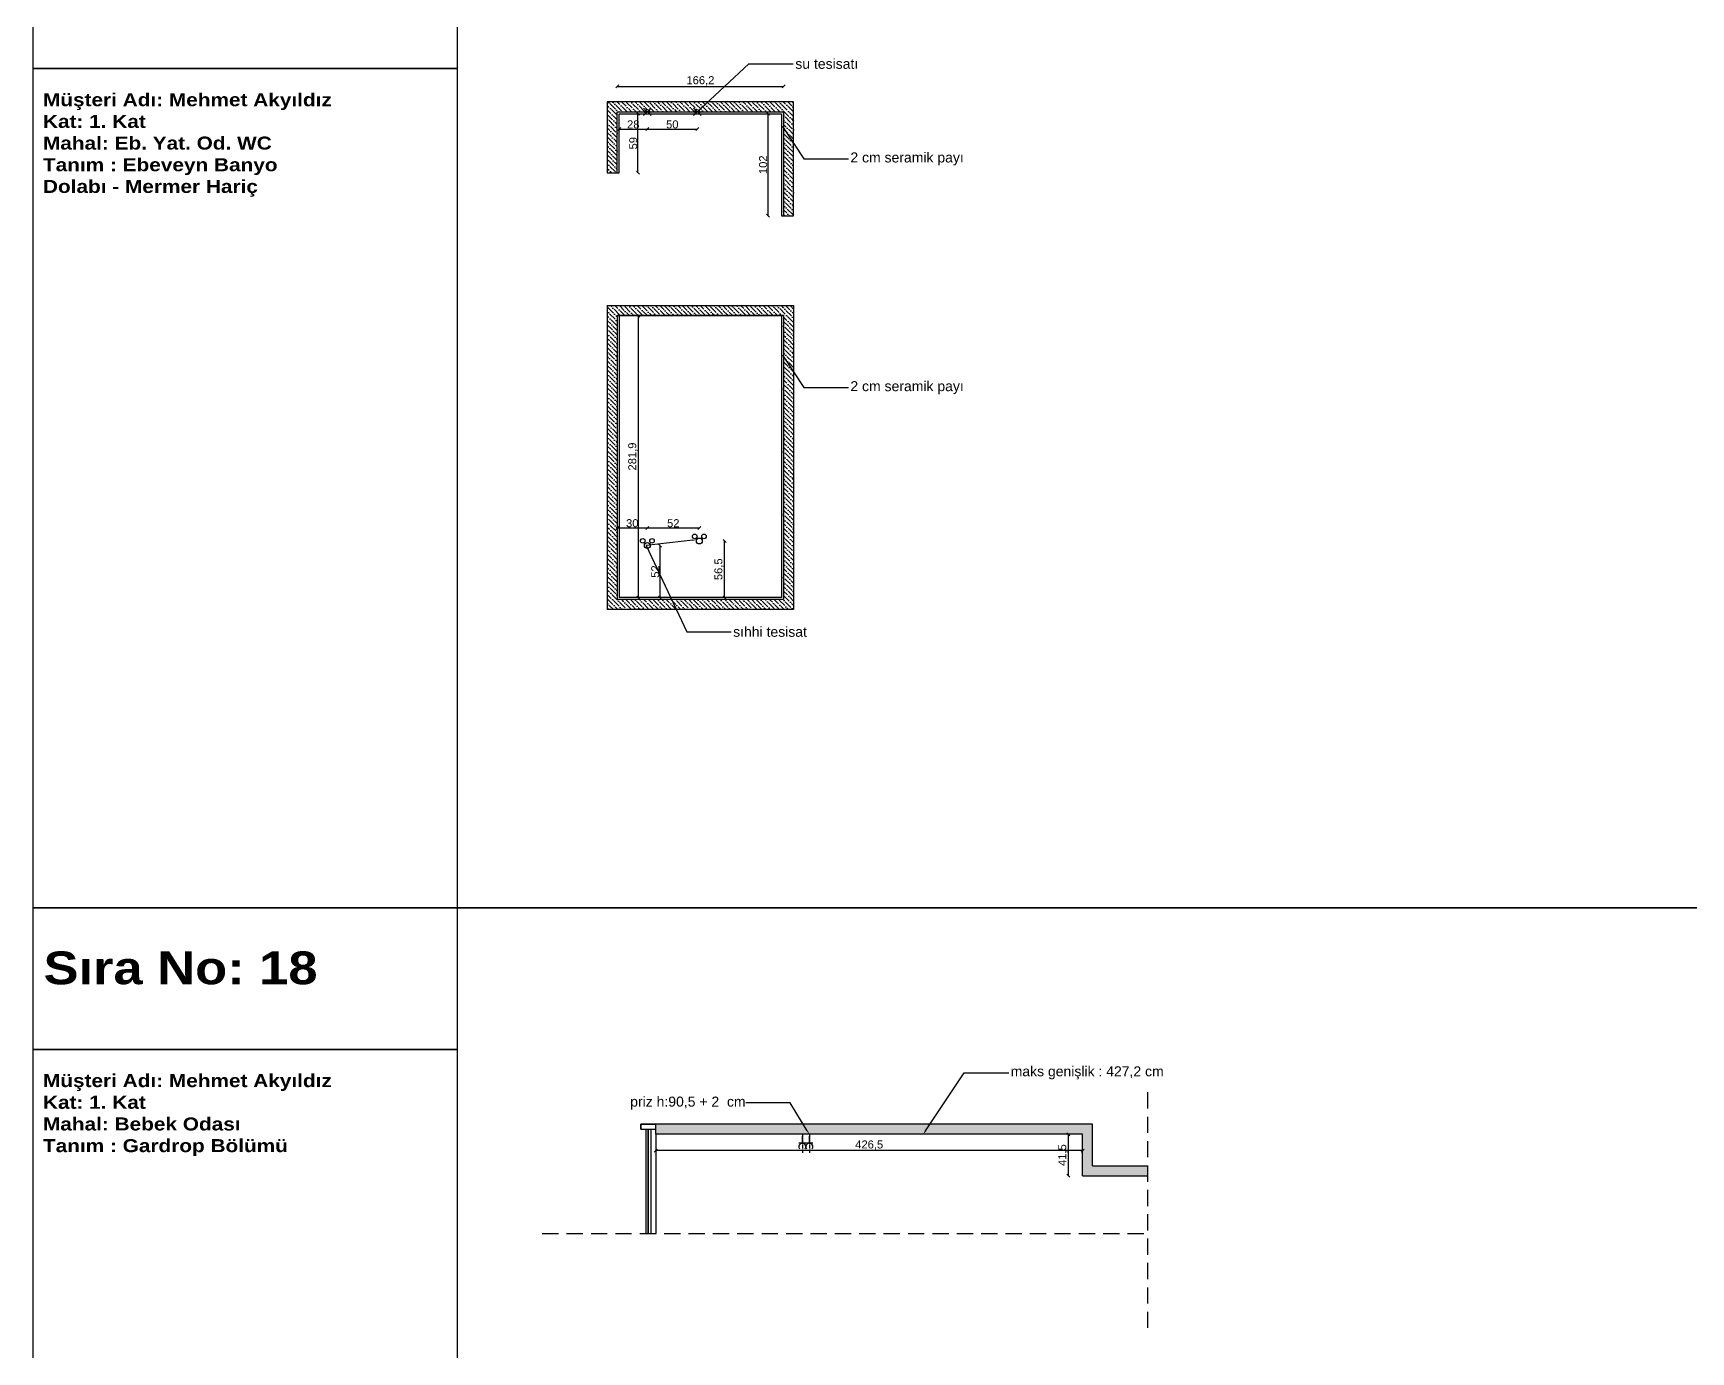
# Model space of a CAD drawing. Header units: millimetres. Extents: x -1860 to 15304, y 307 to 22353.
# Drawn here: x 3092 to 4749, y 8689 to 10008 of the extents above; entities that cross this region are included whole.
import ezdxf
from ezdxf import colors
from ezdxf.entities.mleader import LeaderData, LeaderLine
from ezdxf.math import Vec2, Vec3

# ---------------------------------------------------------------- set-up
doc = ezdxf.new("R2010")
doc.units = ezdxf.units.MM
doc.linetypes.add('( Hidden )', pattern=[0.375, 0.25, -0.125])
doc.linetypes.add('CENTER', pattern=[50.8, 31.75, -6.35, 6.35, -6.35])
for name, color, linetype in [('0_Toner_Axis', 8, 'CENTER'), ('5_Toner_Electrical', 133, 'Continuous'), ('frame', 43, 'Continuous'), ('glass', 1, 'Continuous'), ('perde', 90, 'Continuous'), ('prizler elektrik', 2, 'Continuous'), ('symbol', 8, 'Continuous')]:
    doc.layers.add(name, color=color, linetype=linetype)
doc.layers.add('çerçeve', color=40, linetype='Continuous', lineweight=40)
doc.styles.get("Standard").update_dxf_attribs({"font": 'arial.ttf'})
doc.dimstyles.new('ISO-25', dxfattribs={"dimtxt": 8, "dimasz": 3, "dimexe": 1.25, "dimexo": 0.625, "dimtad": 1, "dimtxsty": 'Standard', "dimblk": 'OBLIQUE', "dimcen": 2.5, "dimse1": 1, "dimse2": 1, "dimadec": 0, "dimazin": 0, "dimtfac": 1, "dimtmove": 0, "dimatfit": 3, "dimldrblk": 'OBLIQUE', "dimfxl": 1, "dimarcsym": 0})

# ---------------------------------------------------------------- blocks, each defined once
blk = doc.blocks.new('_Oblique')
at = {"color": 0, "linetype": 'ByBlock', "lineweight": -2}
blk.add_line((-0.5, -0.5), (0.5, 0.5), dxfattribs=at)
blk = doc.blocks.new('*D325')
at = {"color": 0, "lineweight": -2, "transparency": 16777216}
blk.add_line((3676, 9954.5), (3842.2, 9954.5), dxfattribs=at)
at = {"layer": 'Defpoints', "color": 0, "transparency": 16777216}
for p in [(3842.2, 9954.5), (3676, 9929.1), (3842.2, 9929.1)]:
    blk.add_point(p, dxfattribs=at)
at = {"color": 0, "lineweight": -2, "transparency": 16777216, "xscale": 3, "yscale": 3, "zscale": 3, "rotation": 180}
blk.add_blockref('_Oblique', (3676, 9954.5), dxfattribs=at)
at = {"color": 0, "lineweight": -2, "transparency": 16777216, "xscale": 3, "yscale": 3, "zscale": 3}
blk.add_blockref('_Oblique', (3842.2, 9954.5), dxfattribs=at)
at = {"color": 0, "transparency": 16777216, "insert": (3759.1, 9959.9), "char_height": 8, "attachment_point": 5}
blk.add_mtext('166,2', dxfattribs=at)
blk = doc.blocks.new('zgvfdvd')
at = {"layer": 'prizler elektrik', "lineweight": 30}
for p, q in [((22208.3, -7204.6), (22213.3, -7209.6)), ((22213.3, -7204.6), (22208.3, -7209.6))]:
    blk.add_line(p, q, dxfattribs=at)
blk.add_circle((22210.8, -7207.1), 1.5, dxfattribs=at)
blk = doc.blocks.new('*D326')
at = {"color": 0, "lineweight": -2, "transparency": 16777216}
blk.add_line((3718.7, 9495.4), (3718.7, 9443.4), dxfattribs=at)
at = {"layer": 'Defpoints', "color": 0, "transparency": 16777216}
for p in [(3706, 9495.4), (3706, 9443.4), (3718.7, 9443.4)]:
    blk.add_point(p, dxfattribs=at)
at = {"color": 0, "lineweight": -2, "transparency": 16777216, "xscale": 3, "yscale": 3, "zscale": 3}
for p, rotation in [((3718.7, 9495.4), 90), ((3718.7, 9443.4), 270)]:
    blk.add_blockref('_Oblique', p, dxfattribs=dict(at, rotation=rotation))
at = {"color": 0, "transparency": 16777216, "insert": (3714, 9469.4), "char_height": 8, "attachment_point": 5, "rotation": 90}
blk.add_mtext('52', dxfattribs=at)
blk = doc.blocks.new('*D327')
at = {"color": 0, "lineweight": -2, "transparency": 16777216}
blk.add_line((3783.3, 9443.4), (3783.3, 9499.9), dxfattribs=at)
at = {"layer": 'Defpoints', "color": 0, "transparency": 16777216}
for p in [(3758, 9499.9), (3783.3, 9499.9), (3763.4, 9443.4)]:
    blk.add_point(p, dxfattribs=at)
at = {"color": 0, "lineweight": -2, "transparency": 16777216, "xscale": 3, "yscale": 3, "zscale": 3}
for p, rotation in [((3783.3, 9499.9), 90), ((3783.3, 9443.4), 270)]:
    blk.add_blockref('_Oblique', p, dxfattribs=dict(at, rotation=rotation))
at = {"color": 0, "transparency": 16777216, "insert": (3777.8, 9471.7), "char_height": 8, "attachment_point": 5, "rotation": 90}
blk.add_mtext('56,5', dxfattribs=at)
blk = doc.blocks.new('*D328')
at = {"color": 0, "lineweight": -2, "transparency": 16777216}
blk.add_line((3676, 9513), (3706, 9513), dxfattribs=at)
at = {"layer": 'Defpoints', "color": 0, "transparency": 16777216}
for p in [(3706, 9513), (3676, 9494.5), (3706, 9495.4)]:
    blk.add_point(p, dxfattribs=at)
at = {"color": 0, "lineweight": -2, "transparency": 16777216, "xscale": 3, "yscale": 3, "zscale": 3, "rotation": 180}
blk.add_blockref('_Oblique', (3676, 9513), dxfattribs=at)
at = {"color": 0, "lineweight": -2, "transparency": 16777216, "xscale": 3, "yscale": 3, "zscale": 3}
blk.add_blockref('_Oblique', (3706, 9513), dxfattribs=at)
at = {"color": 0, "transparency": 16777216, "insert": (3691, 9517.7), "char_height": 8, "attachment_point": 5}
blk.add_mtext('30', dxfattribs=at)
blk = doc.blocks.new('*D151')
at = {"color": 0, "lineweight": -2, "transparency": 16777216}
blk.add_line((3706, 9513), (3758, 9513), dxfattribs=at)
at = {"layer": 'Defpoints', "color": 0, "transparency": 16777216}
for p in [(3758, 9513), (3706, 9495.4), (3758, 9499.9)]:
    blk.add_point(p, dxfattribs=at)
at = {"color": 0, "lineweight": -2, "transparency": 16777216, "xscale": 3, "yscale": 3, "zscale": 3, "rotation": 180}
blk.add_blockref('_Oblique', (3706, 9513), dxfattribs=at)
at = {"color": 0, "lineweight": -2, "transparency": 16777216, "xscale": 3, "yscale": 3, "zscale": 3}
blk.add_blockref('_Oblique', (3758, 9513), dxfattribs=at)
at = {"color": 0, "transparency": 16777216, "insert": (3732, 9517.7), "char_height": 8, "attachment_point": 5}
blk.add_mtext('52', dxfattribs=at)
blk = doc.blocks.new('*D329')
at = {"color": 0, "lineweight": -2, "transparency": 16777216}
blk.add_line((3697.1, 9443.4), (3697.1, 9725.3), dxfattribs=at)
at = {"layer": 'Defpoints', "color": 0, "transparency": 16777216}
for p in [(3676, 9725.3), (3697.1, 9725.3), (3678, 9443.4)]:
    blk.add_point(p, dxfattribs=at)
at = {"color": 0, "lineweight": -2, "transparency": 16777216, "xscale": 3, "yscale": 3, "zscale": 3}
for p, rotation in [((3697.1, 9725.3), 90), ((3697.1, 9443.4), 270)]:
    blk.add_blockref('_Oblique', p, dxfattribs=dict(at, rotation=rotation))
at = {"color": 0, "transparency": 16777216, "insert": (3691.7, 9584.4), "char_height": 8, "attachment_point": 5, "rotation": 90}
blk.add_mtext('281,9', dxfattribs=at)
blk = doc.blocks.new('*D190')
at = {"color": 0, "lineweight": -2, "transparency": 16777216}
blk.add_line((3696.7, 9868.1), (3696.7, 9927.1), dxfattribs=at)
at = {"layer": 'Defpoints', "color": 0, "transparency": 16777216}
for p in [(3678, 9927.1), (3696.7, 9927.1), (3676, 9868.1)]:
    blk.add_point(p, dxfattribs=at)
at = {"color": 0, "lineweight": -2, "transparency": 16777216, "xscale": 3, "yscale": 3, "zscale": 3}
for p, rotation in [((3696.7, 9927.1), 90), ((3696.7, 9868.1), 270)]:
    blk.add_blockref('_Oblique', p, dxfattribs=dict(at, rotation=rotation))
at = {"color": 0, "transparency": 16777216, "insert": (3692, 9897.6), "char_height": 8, "attachment_point": 5, "rotation": 90}
blk.add_mtext('59', dxfattribs=at)
blk = doc.blocks.new('*D191')
at = {"color": 0, "lineweight": -2, "transparency": 16777216}
blk.add_line((3826.6, 9927.1), (3826.6, 9825.1), dxfattribs=at)
at = {"layer": 'Defpoints', "color": 0, "transparency": 16777216}
for p in [(3840.2, 9927.1), (3826.6, 9825.1), (3842.2, 9825.1)]:
    blk.add_point(p, dxfattribs=at)
at = {"color": 0, "lineweight": -2, "transparency": 16777216, "xscale": 3, "yscale": 3, "zscale": 3}
for p, rotation in [((3826.6, 9927.1), 90), ((3826.6, 9825.1), 270)]:
    blk.add_blockref('_Oblique', p, dxfattribs=dict(at, rotation=rotation))
at = {"color": 0, "transparency": 16777216, "insert": (3821.8, 9876.1), "char_height": 8, "attachment_point": 5, "rotation": 90}
blk.add_mtext('102', dxfattribs=at)
blk = doc.blocks.new('*D192')
at = {"color": 0, "lineweight": -2, "transparency": 16777216}
blk.add_line((3678, 9911.7), (3706, 9911.7), dxfattribs=at)
at = {"layer": 'Defpoints', "color": 0, "transparency": 16777216}
for p in [(3678, 9927.1), (3706, 9929.1), (3706, 9911.7)]:
    blk.add_point(p, dxfattribs=at)
at = {"color": 0, "lineweight": -2, "transparency": 16777216, "xscale": 3, "yscale": 3, "zscale": 3, "rotation": 180}
blk.add_blockref('_Oblique', (3678, 9911.7), dxfattribs=at)
at = {"color": 0, "lineweight": -2, "transparency": 16777216, "xscale": 3, "yscale": 3, "zscale": 3}
blk.add_blockref('_Oblique', (3706, 9911.7), dxfattribs=at)
at = {"color": 0, "transparency": 16777216, "insert": (3692, 9916.4), "char_height": 8, "attachment_point": 5}
blk.add_mtext('28', dxfattribs=at)
blk = doc.blocks.new('*D193')
at = {"color": 0, "lineweight": -2, "transparency": 16777216}
blk.add_line((3706, 9911.7), (3756, 9911.7), dxfattribs=at)
at = {"layer": 'Defpoints', "color": 0, "transparency": 16777216}
for p in [(3706, 9929.1), (3756, 9929.1), (3756, 9911.7)]:
    blk.add_point(p, dxfattribs=at)
at = {"color": 0, "lineweight": -2, "transparency": 16777216, "xscale": 3, "yscale": 3, "zscale": 3, "rotation": 180}
blk.add_blockref('_Oblique', (3706, 9911.7), dxfattribs=at)
at = {"color": 0, "lineweight": -2, "transparency": 16777216, "xscale": 3, "yscale": 3, "zscale": 3}
blk.add_blockref('_Oblique', (3756, 9911.7), dxfattribs=at)
at = {"color": 0, "transparency": 16777216, "insert": (3731, 9916.4), "char_height": 8, "attachment_point": 5}
blk.add_mtext('50', dxfattribs=at)
blk = doc.blocks.new('*D196')
at = {"color": 0, "lineweight": -2, "transparency": 16777216}
blk.add_line((4141, 8890.5), (3714.5, 8890.5), dxfattribs=at)
at = {"layer": 'Defpoints', "color": 0, "transparency": 16777216}
for p in [(3714.5, 8906.8), (4141, 8906.8), (3714.5, 8890.5)]:
    blk.add_point(p, dxfattribs=at)
at = {"color": 0, "lineweight": -2, "transparency": 16777216, "xscale": 3, "yscale": 3, "zscale": 3, "rotation": 180}
blk.add_blockref('_Oblique', (3714.5, 8890.5), dxfattribs=at)
at = {"color": 0, "lineweight": -2, "transparency": 16777216, "xscale": 3, "yscale": 3, "zscale": 3}
blk.add_blockref('_Oblique', (4141, 8890.5), dxfattribs=at)
at = {"color": 0, "transparency": 16777216, "insert": (3927.8, 8895.9), "char_height": 8, "attachment_point": 5}
blk.add_mtext('426,5', dxfattribs=at)
blk = doc.blocks.new('*D197')
at = {"color": 0, "lineweight": -2, "transparency": 16777216}
blk.add_line((4126.9, 8865.3), (4126.9, 8906.8), dxfattribs=at)
at = {"layer": 'Defpoints', "color": 0, "transparency": 16777216}
for p in [(4126.9, 8906.8), (4141, 8906.8), (4141, 8865.3)]:
    blk.add_point(p, dxfattribs=at)
at = {"color": 0, "lineweight": -2, "transparency": 16777216, "xscale": 3, "yscale": 3, "zscale": 3}
for p, rotation in [((4126.9, 8906.8), 90), ((4126.9, 8865.3), 270)]:
    blk.add_blockref('_Oblique', p, dxfattribs=dict(at, rotation=rotation))
at = {"color": 0, "transparency": 16777216, "insert": (4121.5, 8886), "char_height": 8, "attachment_point": 5, "rotation": 90}
blk.add_mtext('41,5', dxfattribs=at)
blk = doc.blocks.new('A$C5399117F')
at = {"layer": '0_Toner_Axis', "ltscale": 0.1}
blk.add_lwpolyline([(3.5, 18.8), (3.5, 0)], dxfattribs=at)
at = {"layer": '5_Toner_Electrical'}
for p, q in [((3.5, 9.9), (3.5, 16.9)), ((7, 9.9), (0, 9.9))]:
    blk.add_line(p, q, dxfattribs=at)
blk.add_arc((3.5, 6.4), 3.53, 326.7114, 213.2886, dxfattribs=at)

msp = doc.modelspace()

# ---------------------------------------------------------------- hatches: boundary and pattern name
at = {"true_color": 0x636466, "transparency": 33554687}
h = msp.add_hatch(dxfattribs=at)
h.set_pattern_fill('ANSI36', color=251, angle=270)
h.set_pattern_definition([(315, (-3383.7715, 9351.9497), (6.1739261, -1.683798), [7.9375, -1.5875, 0, -1.5875])])
edge = h.paths.add_edge_path()
edge.add_line((3852.24298, 9939.07476), (3676.04298, 9939.07476))
edge.add_line((3676.04298, 9939.07476), (3666.04298, 9939.07476))
edge.add_line((3666.04298, 9939.07476), (3666.04298, 9868.07476))
edge.add_line((3666.04298, 9868.07476), (3676.04298, 9868.07476))
edge.add_line((3676.04298, 9868.07476), (3676.04298, 9929.07476))
edge.add_line((3676.04298, 9929.07476), (3703.79298, 9929.07476))
edge.add_arc((3706.04298, 9929.07476), 2.25, 0, 180, ccw=False)
edge.add_line((3708.29298, 9929.07476), (3753.79298, 9929.07476))
edge.add_arc((3756.04298, 9929.07476), 2.25, 0, 180, ccw=False)
edge.add_line((3758.29298, 9929.07476), (3842.24298, 9929.07476))
edge.add_line((3842.24298, 9929.07476), (3842.24298, 9825.07476))
edge.add_line((3842.24298, 9825.07476), (3852.24298, 9825.07476))
edge.add_line((3852.24298, 9825.07476), (3852.24298, 9929.07476))
edge.add_line((3852.24298, 9929.07476), (3852.24298, 9939.07476))
h = msp.add_hatch(dxfattribs=at)
h.set_pattern_fill('ANSI36', color=251, angle=270)
h.set_pattern_definition([(315, (-3319.489, 7626.916), (6.1739261, -1.683798), [7.9375, -1.5875, 0, -1.5875])])
h.paths.add_polyline_path([(3852.24298, 9735.3295), (3666.04298, 9735.3295), (3666.04298, 9431.4295), (3852.24298, 9431.4295)])
h.paths.add_polyline_path([(3842.24298, 9441.4295), (3676.04298, 9441.4295), (3676.04298, 9725.3295), (3842.24298, 9725.3295)], flags=16)
h.paths.add_polyline_path([(3714.05837, 9558.75228), (3714.05837, 9590.71954), (3697.57269, 9590.71954), (3697.57269, 9558.75228)], flags=0)
h = msp.add_hatch(dxfattribs=at)
h.set_pattern_fill('ANSI36', color=251, angle=270)
h.set_pattern_definition([(315, (-3502.7175, 9459.2314), (6.1739261, -1.683798), [7.9375, -1.5875, 0, -1.5875])])
h.paths.add_polyline_path([(4205.98065, 8875.28559), (4151.02856, 8875.28559), (4151.02856, 8916.78559), (3714.52856, 8916.78559), (3714.52856, 8911.78559), (3714.52856, 8906.78559), (4141.02856, 8906.78559), (4141.02856, 8865.28559), (4205.98065, 8865.28559)])

# ---------------------------------------------------------------- linework, layer by layer
for p, q in [((3666.04298, 9735.3295), (3666.04298, 9431.4295)), ((3666.04298, 9735.3295), (3852.24298, 9735.3295)), ((3852.24298, 9735.3295), (3852.24298, 9431.4295)), ((3676.04298, 9725.3295), (3676.04298, 9441.4295)), ((3842.24298, 9725.3295), (3676.04298, 9725.3295)), ((3676.04298, 9725.3295), (3842.24298, 9725.3295)), ((3678.04298, 9725.3295), (3678.04298, 9443.4295)), ((3840.24298, 9725.3295), (3840.24298, 9443.4295)), ((3842.24298, 9725.3295), (3842.24298, 9441.4295)), ((3852.24298, 9431.4295), (3666.04298, 9431.4295)), ((3842.24298, 9441.4295), (3676.04298, 9441.4295)), ((3840.24298, 9443.4295), (3678.04298, 9443.4295)), ((4151.02856, 8916.78559), (3714.52856, 8916.78559)), ((3714.52856, 8906.78559), (3714.52856, 8916.78559)), ((4151.02856, 8875.28559), (4151.02856, 8916.78559)), ((4141.02856, 8906.78559), (3714.52856, 8906.78559)), ((4141.02856, 8865.28559), (4141.02856, 8906.78559)), ((4141.02856, 8865.28559), (4205.98065, 8865.28559)), ((4151.02856, 8875.28559), (4205.98065, 8875.28559))]:
    msp.add_line(p, q)
at = {"linetype": '( Hidden )', "ltscale": 65}
for p, q in [((4205.98065, 8948.79323), (4205.98065, 8707.99586)), ((3600.99224, 8807.67471), (4205.98065, 8807.67471))]:
    msp.add_line(p, q, dxfattribs=at)
for points in [[(3092.17375, 10113.83334), (3515.83176, 10113.83334), (3515.83176, 9972.28804), (3092.17375, 9972.28804)], [(3092.17375, 10113.83334), (10114.64183, 10113.83334), (10114.64183, 9133.1838), (3092.17375, 9133.1838)], [(3092.17375, 9972.28804), (3515.83176, 9972.28804), (3515.83176, 9133.1838), (3092.17375, 9133.1838)], [(3092.17375, 9133.1838), (3515.83176, 9133.1838), (3515.83176, 8991.63849), (3092.17375, 8991.63849)], [(3092.17375, 9133.1838), (10114.64183, 9133.1838), (10114.64183, 8152.53426), (3092.17375, 8152.53426)], [(3092.17375, 8991.63849), (3515.83176, 8991.63849), (3515.83176, 8152.53426), (3092.17375, 8152.53426)]]:
    msp.add_lwpolyline(points, close=True)
for points in [[(3676.04298, 9868.07476), (3676.04298, 9929.07476), (3842.24298, 9929.07476), (3842.24298, 9825.07476), (3852.24298, 9825.07476), (3852.24298, 9929.07476), (3852.24298, 9939.07476), (3676.04298, 9939.07476), (3666.04298, 9939.07476), (3666.04298, 9868.07476), (3676.04298, 9868.07476)], [(3666.04298, 9868.07476), (3678.04298, 9868.07476), (3678.04298, 9927.07476), (3840.24298, 9927.07476), (3840.24298, 9825.07476), (3852.24298, 9825.07476)]]:
    msp.add_lwpolyline(points)
for centre, radius in [((3701.43507, 9500.05719), 2.28227), ((3706.04298, 9495.4295), 2.9354), ((3710.66768, 9500.05719), 2.28227), ((3753.43507, 9504.55719), 2.28227), ((3758.04298, 9499.9295), 2.9354), ((3762.66768, 9504.55719), 2.28227)]:
    msp.add_circle(centre, radius)
at = {"layer": 'frame'}
msp.add_lwpolyline([(3714.52856, 8916.78559), (3699.52854, 8916.78559), (3699.52854, 8911.78559), (3714.52856, 8911.78559)], close=True, dxfattribs=at)
at = {"layer": 'glass'}
for p, q in [((3704.52854, 8911.78559), (3704.52855, 8807.67471)), ((3707.02854, 8911.78559), (3707.02855, 8807.67471)), ((3709.52854, 8911.78559), (3709.52855, 8807.67471)), ((3714.52856, 8906.78559), (3714.52856, 8807.67471))]:
    msp.add_line(p, q, dxfattribs=at)
for points in [[(3699.52861, 8911.78559), (3699.52861, 8916.78559), (3714.52861, 8916.78559)], [(3706.9952, 8807.67471), (3706.99543, 8911.78559)], [(3707.02861, 8807.67471), (3707.02861, 8911.78559)]]:
    msp.add_lwpolyline(points, dxfattribs=at)
at = {"layer": 'symbol'}
msp.add_line((3699.52854, 8916.78559), (3699.52854, 8911.78559), dxfattribs=at)

# ---------------------------------------------------------------- block references
for p in [(3857.49871, 8887.93943), (3864.49871, 8887.93943)]:
    msp.add_blockref('A$C5399117F', p)
at = {"layer": 'perde', "color": 0, "xscale": 1.5, "yscale": 1.5, "zscale": 1.5, "rotation": 270}
for p in [(14516.72839, 43245.25754), (14566.72839, 43245.25754)]:
    msp.add_blockref('zgvfdvd', p, dxfattribs=at)

# ---------------------------------------------------------------- texts
at = {"layer": 'çerçeve', "color": 0, "lineweight": 25, "transparency": 33554687, "char_height": 13, "width": 288.1522418, "attachment_point": 3}
for s, insert in [('\\pxql;{\\fArial Black|b1|i0|c162|p34;Müşteri Adı: Mehmet Akyıldız\\PKat: 1. Kat \\PMahal: Eb. Yat. Od. WC\\PTanım : Ebeveyn Banyo Dolabı - Mermer Hariç  }', (3390.12929, 9947.61972)), ('\\pxql;{\\fArial Black|b1|i0|c162|p34;Müşteri Adı: Mehmet Akyıldız\\PKat: 1. Kat \\PMahal: Bebek Odası \\PTanım : Gardrop Bölümü }', (3390.12929, 8966.97017))]:
    msp.add_mtext(s, dxfattribs=dict(at, insert=insert))
at = {"layer": 'çerçeve', "color": 0, "lineweight": 25, "transparency": 33554687, "insert": (3376.41157, 9089.59558), "char_height": 32.7868852, "attachment_point": 3}
msp.add_mtext('{\\fArial Black|b1|i0|c162|p34;Sıra No: 18}', dxfattribs=at)

# ---------------------------------------------------------------- dimensions: what is measured, and where the dimension line sits
for base, p1, p2, picture, middle in [((3842.24298, 9954.4532), (3676.04298, 9929.07476), (3842.24298, 9929.07476), '*D325', (3759.14298, 9959.88584)), ((3706.04298, 9911.67519), (3678.04298, 9927.07476), (3706.04298, 9929.07476), '*D192', (3692.04298, 9916.38477)), ((3706.04298, 9512.9976), (3676.04298, 9494.45256), (3706.04298, 9495.4295), '*D328', (3691.04298, 9517.70991)), ((3714.52856, 8890.48167), (4141.02856, 8906.78559), (3714.52856, 8906.78559), '*D196', (3927.77856, 8895.91431))]:
    dim = msp.add_linear_dim(base=base, p1=p1, p2=p2, dimstyle='ISO-25')
    dim.commit()
    dim.dimension.update_dxf_attribs({"geometry": picture, "text_midpoint": middle})
for base, p1, p2, picture, middle in [((3696.70747, 9927.07476), (3676.04298, 9868.07476), (3678.04298, 9927.07476), '*D190', (3691.99789, 9897.57476)), ((3826.55061, 9825.07476), (3840.24298, 9927.07476), (3842.24298, 9825.07476), '*D191', (3821.84103, 9876.07476)), ((3697.09337, 9725.3295), (3678.04298, 9443.4295), (3676.04298, 9725.3295), '*D329', (3691.66073, 9584.3795)), ((3718.71081, 9443.4295), (3706.04298, 9495.4295), (3706.04298, 9443.4295), '*D326', (3714.00123, 9469.4295)), ((3783.26509, 9499.9295), (3763.36253, 9443.4295), (3758.04298, 9499.9295), '*D327', (3777.83245, 9471.6795)), ((4126.94518, 8906.78559), (4141.02856, 8865.28559), (4141.02856, 8906.78559), '*D197', (4121.51254, 8886.03559))]:
    dim = msp.add_linear_dim(base=base, p1=p1, p2=p2, angle=90, dimstyle='ISO-25')
    dim.commit()
    dim.dimension.update_dxf_attribs({"geometry": picture, "text_midpoint": middle})
for base, p1, p2, picture, middle in [((3756.04298, 9911.67519), (3706.04298, 9929.07476), (3756.04298, 9929.07476), '*D193', (3731.04298, 9916.38477)), ((3758.04298, 9512.9976), (3706.04298, 9495.4295), (3758.04298, 9499.9295), '*D151', (3732.04298, 9517.70718))]:
    dim = msp.add_linear_dim(base=base, p1=p1, p2=p2, dimstyle='ISO-25', override={"dimtmove": 1})
    dim.commit()
    dim.dimension.update_dxf_attribs({"geometry": picture, "text_midpoint": middle})

# ---------------------------------------------------------------- leaders
at = {"color": 6}
ml = msp.add_multileader_mtext('Standard', dxfattribs=at)
ml.set_content('su tesisatı', color=6)
ml.set_leader_properties()
ml.build(insert=Vec2(0, 0))
ml.multileader.update_dxf_attribs({"dogleg_length": 44.44786})
ctx = ml.context
ctx.base_point, ctx.char_height, ctx.plane_origin = Vec3(3851.93767, 9976.93796), 10, Vec3(3756.04298, 9929.07476)
notes = []
notes.append((ctx, [(0, (1, 1, 0), (3807.48981, 9976.93796), (1, 0), 44.44786, [(0, [(3756.04298, 9929.07476)], 0, [])])]))
ctx.mtext.insert, ctx.mtext.flow_direction = Vec3(3853.93767, 9982.01982), 5
ml = msp.add_multileader_mtext('Standard', dxfattribs=at)
ml.set_content('2 cm seramik payı ', color=6)
ml.set_leader_properties()
ml.build(insert=Vec2(0, 0))
ml.multileader.update_dxf_attribs({"dogleg_length": 44.44786})
ctx = ml.context
ctx.base_point, ctx.char_height, ctx.plane_origin = Vec3(3907.00284, 9881.94571), 10, Vec3(3840.24298, 9915.68139)
notes.append((ctx, [(0, (1, 1, 0), (3862.55498, 9881.94571), (1, 0), 44.44786, [(0, [(3840.24298, 9915.68139)], 0, [])])]))
ctx.mtext.insert, ctx.mtext.flow_direction = Vec3(3909.00284, 9888.4157), 5
ml = msp.add_multileader_mtext('Standard', dxfattribs=at)
ml.set_content('2 cm seramik payı ', color=6)
ml.set_leader_properties()
ml.build(insert=Vec2(0, 0))
ml.multileader.update_dxf_attribs({"dogleg_length": 44.44786})
ctx = ml.context
ctx.base_point, ctx.char_height, ctx.plane_origin = Vec3(3907.00284, 9653.29083), 10, Vec3(3840.24298, 9687.02651)
notes.append((ctx, [(0, (1, 1, 0), (3862.55498, 9653.29083), (1, 0), 44.44786, [(0, [(3840.24298, 9687.02651)], 0, [])])]))
ctx.mtext.insert, ctx.mtext.flow_direction = Vec3(3909.00284, 9659.76082), 5
ml = msp.add_multileader_mtext('Standard', dxfattribs=at)
ml.set_content('sıhhi tesisat ', color=6)
ml.set_leader_properties()
ml.build(insert=Vec2(0, 0))
ml.multileader.update_dxf_attribs({"dogleg_length": 44.44786})
ctx = ml.context
ctx.base_point, ctx.char_height, ctx.plane_origin = Vec3(3789.81482, 9409.10973), 10, Vec3(3755.37275, 9501.14871)
notes.append((ctx, [(0, (1, 1, 0), (3745.36696, 9409.10973), (1, 0), 44.44786, [(1, [(3755.37275, 9501.14871), (3704.7734, 9495.55552)], 0, [])])]))
ctx.mtext.insert, ctx.mtext.flow_direction = Vec3(3791.81482, 9414.19159), 5
ml = msp.add_multileader_mtext('Standard', dxfattribs=at)
ml.set_content('maks genişlik : 427,2 cm', color=6)
ml.set_leader_properties()
ml.build(insert=Vec2(0, 0))
ml.multileader.update_dxf_attribs({"dogleg_length": 44.44786})
ctx = ml.context
ctx.base_point, ctx.char_height, ctx.plane_origin = Vec3(4067.2191, 8968.31462), 10, Vec3(3981.78525, 8906.78559)
notes.append((ctx, [(0, (1, 1, 0), (4022.77124, 8968.31462), (1, 0), 44.44786, [(0, [(3981.78525, 8906.78559)], 0, [])])]))
ctx.mtext.insert, ctx.mtext.flow_direction = Vec3(4069.2191, 8974.7846), 5
ml = msp.add_multileader_mtext('Standard', dxfattribs=at)
ml.set_content('priz h:90,5 + 2  cm', color=6)
ml.set_leader_properties()
ml.build(insert=Vec2(0, 0))
ml.multileader.update_dxf_attribs({"dogleg_length": 44.44786})
ctx = ml.context
ctx.base_point, ctx.char_height, ctx.plane_origin = Vec3(3686.94389, 8938.10791), 10, Vec3(3868.02693, 8906.78558)
notes.append((ctx, [(0, (1, 1, 0), (3848.87743, 8938.10791), (-1, 0), 44.44786, [(0, [(3868.02693, 8906.78558)], 0, [])])]))
ctx.mtext.insert, ctx.mtext.flow_direction = Vec3(3688.94389, 8944.49604), 5
for ctx, leaders in notes:
    for number, flags, end, landing, length, lines in leaders:
        leader = LeaderData()
        leader.index, (leader.has_last_leader_line, leader.has_dogleg_vector, leader.attachment_direction) = number, flags
        leader.last_leader_point, leader.dogleg_vector, leader.dogleg_length = Vec3(end), Vec3(landing), length
        for number, points, colour, breaks in lines:
            line = LeaderLine()
            line.index, line.vertices, line.color, line.breaks = number, Vec3.list(points), colors.encode_raw_color(colour), breaks
            leader.lines.append(line)
        ctx.leaders.append(leader)

doc.saveas('drawing.dxf')
